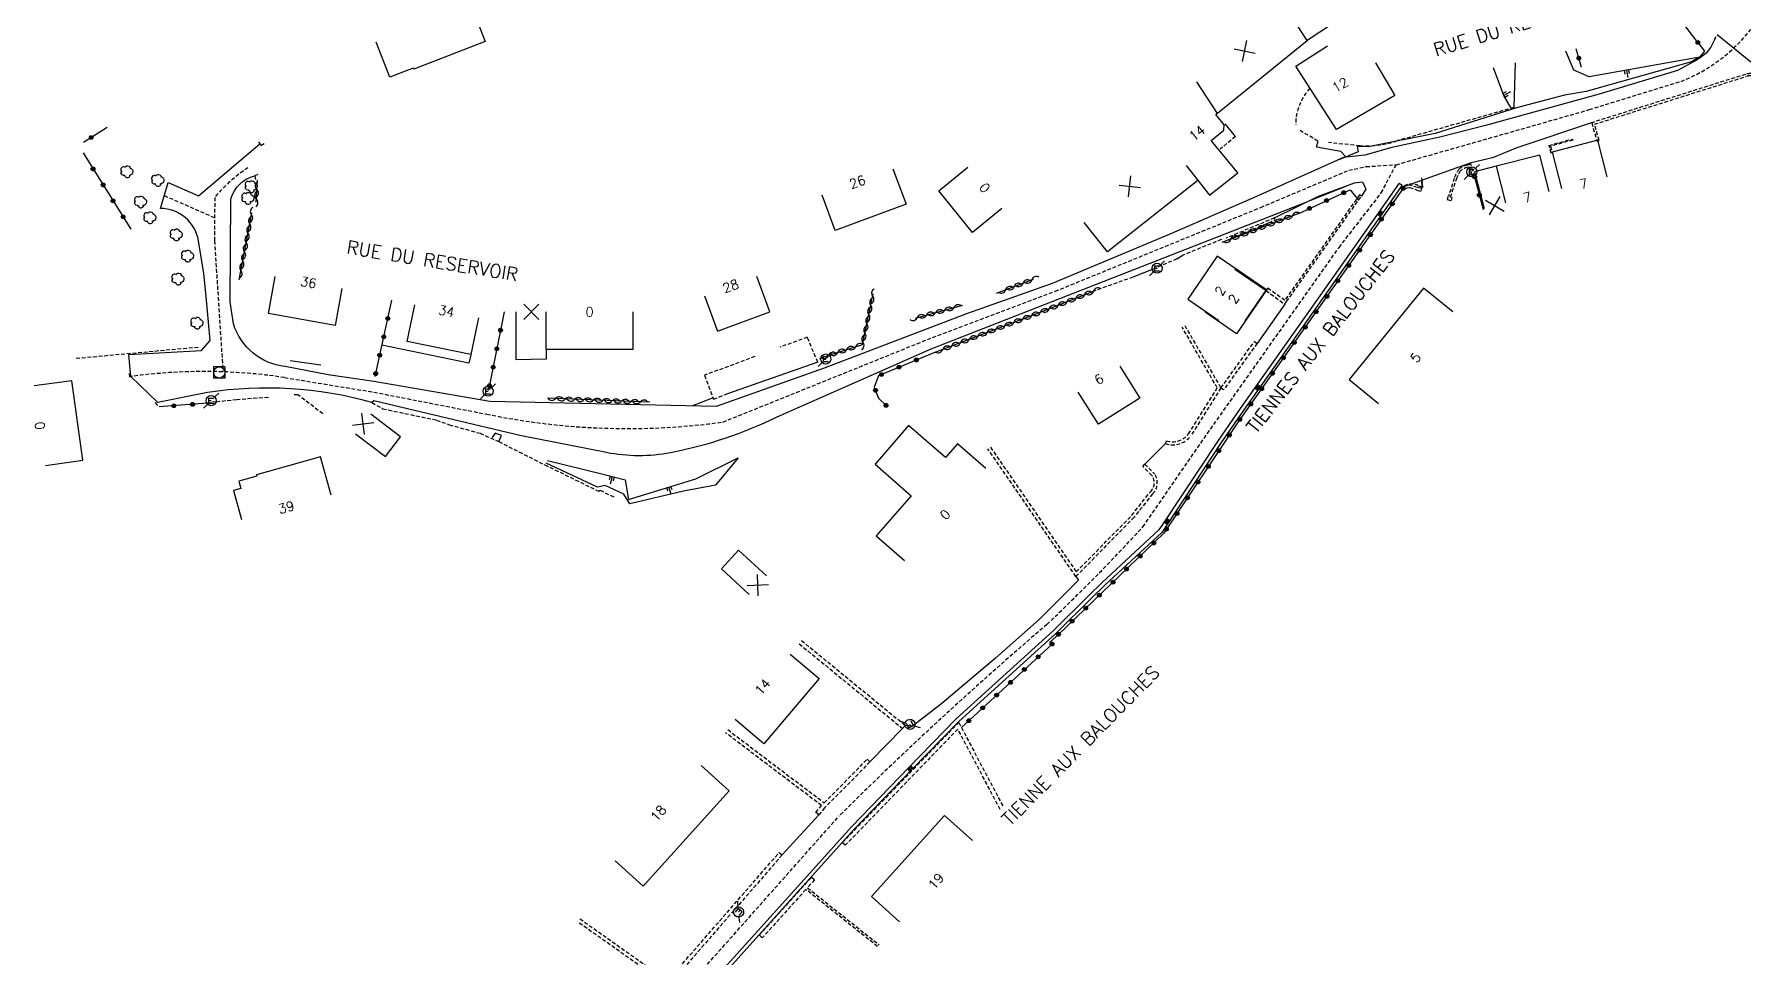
# Model space of a CAD drawing. Header units: millimetres. Extents: x 184000 to 185001, y 129000 to 130000.
# Drawn here: x 184772.5 to 185000, y 129447.3 to 129569.7 of the extents above; entities that cross this region are included whole.
import ezdxf
from ezdxf.enums import TextEntityAlignment as Align

# ---------------------------------------------------------------- set-up
doc = ezdxf.new("R2010")
doc.units = ezdxf.units.MM
doc.linetypes.add('DASHED', pattern=[0.75, 0.5, -0.25])
doc.layers.get('0').update_dxf_attribs({"linetype": 'CONTINUOUS'})
for name, color, linetype in [('W0001', 6, 'DASHED'), ('W0008', 7, 'CONTINUOUS'), ('W0100', 7, 'CONTINUOUS'), ('W0112', 1, 'DASHED'), ('W0211', 2, 'CONTINUOUS'), ('W0300', 7, 'CONTINUOUS'), ('W0310', 3, 'CONTINUOUS'), ('W0322', 7, 'CONTINUOUS'), ('W0330', 7, 'CONTINUOUS'), ('W0334', 7, 'CONTINUOUS'), ('W0400', 7, 'CONTINUOUS'), ('W0420', 7, 'CONTINUOUS'), ('W0471', 7, 'CONTINUOUS'), ('W0989', 7, 'CONTINUOUS'), ('W0991', 7, 'CONTINUOUS'), ('W1102', 7, 'CONTINUOUS')]:
    doc.layers.add(name, color=color, linetype=linetype)
doc.styles.get("Standard").update_dxf_attribs({"font": 'romans.shx', "width": 0.85})

# ---------------------------------------------------------------- blocks, each defined once
blk = doc.blocks.new('t322o')
at = {"color": 0, "linetype": 'Continuous'}
for radius in [0.25, 0.15]:
    blk.add_circle((0, 0), radius, dxfattribs=at)
blk = doc.blocks.new('t211o')
at = {"color": 0, "linetype": 'Continuous'}
for p, q in [((-0.29, 0.5), (-0.29, 0)), ((0, 1), (0, 0)), ((0.29, 0.5), (0.29, 0))]:
    blk.add_line(p, q, dxfattribs=at)
blk = doc.blocks.new('t310o')
at = {"color": 0, "linetype": 'Continuous'}
for centre, start, end in [((-0.5, 0.38), 216.8699, 323.1304), ((0.5, -0.37), 36.8699, 143.1303)]:
    blk.add_arc(centre, 0.625, start, end, dxfattribs=at)
blk = doc.blocks.new('T420')
for p, q in [((0.75, 0.75), (-0.75, 0.75)), ((-0.75, 0.75), (-0.75, -0.75)), ((0.75, 0.75), (0.75, -0.75)), ((0.75, -0.75), (-0.75, -0.75))]:
    blk.add_line(p, q)
blk.add_ellipse((0, 0), major_axis=(-0.53, 0.53), ratio=1, start_param=3.926991, end_param=10.210176)
blk = doc.blocks.new('T471')
for p, q in [((-0.333334, 0.333334), (-0.333334, -0.333334)), ((-0.333334, 0.333334), (0.333334, 0.333334)), ((-0.333334, 0), (0, 0)), ((0.500001, 0.500001), (1.000002, 1.000002)), ((-0.500001, -0.500001), (-1.000002, -1.000002)), ((-0.333334, -0.333334), (0.333334, -0.333334))]:
    blk.add_line(p, q)
blk.add_ellipse((0, 0), major_axis=(0.471405, 0.471405), ratio=1, start_param=5.4977871438, end_param=11.780972451)
blk = doc.blocks.new('T300')
for p, q in [((-0.8, 0.51), (-0.86, 0.34)), ((-0.86, 0.34), (-0.86, 0.17)), ((-0.86, 0.17), (-0.74, 0.06)), ((-0.69, 0.63), (-0.8, 0.51)), ((-0.8, -0.06), (-0.74, 0.06)), ((-0.74, 0.06), (-0.69, 0.11)), ((-0.57, 0.69), (-0.69, 0.63)), ((-0.46, 0.69), (-0.57, 0.69)), ((-0.29, 0.63), (-0.46, 0.69)), ((-0.29, 0.63), (-0.17, 0.74)), ((-0.23, 0.57), (-0.29, 0.63)), ((-0.17, 0.74), (-0.06, 0.8)), ((-0.06, 0.8), (0.06, 0.8)), ((0.06, 0.8), (0.23, 0.74)), ((0.23, 0.74), (0.34, 0.63)), ((0.34, 0.63), (0.4, 0.51)), ((0.46, 0.46), (0.34, 0.46)), ((0.4, 0.51), (0.4, 0.46)), ((0.57, 0.4), (0.46, 0.46)), ((0.57, 0.4), (0.69, 0.29)), ((0.69, 0.29), (0.74, 0.17)), ((0.74, 0.06), (0.69, -0.17)), ((0.74, 0.17), (0.74, 0.06)), ((-0.8, -0.17), (-0.8, -0.06)), ((-0.8, -0.23), (-0.8, -0.17)), ((-0.74, -0.34), (-0.8, -0.23)), ((-0.69, -0.4), (-0.74, -0.34)), ((-0.51, -0.46), (-0.69, -0.4)), ((-0.4, -0.46), (-0.51, -0.46)), ((-0.4, -0.46), (-0.34, -0.46)), ((-0.34, -0.46), (-0.34, -0.4)), ((-0.34, -0.51), (-0.34, -0.46)), ((-0.29, -0.63), (-0.34, -0.51)), ((-0.17, -0.74), (-0.29, -0.63)), ((-0.06, -0.8), (-0.17, -0.74)), ((0.06, -0.8), (-0.06, -0.8)), ((0.17, -0.74), (0.06, -0.8)), ((0.23, -0.69), (0.17, -0.74)), ((0.29, -0.46), (0.23, -0.46)), ((0.29, -0.63), (0.23, -0.69)), ((0.46, -0.4), (0.29, -0.46)), ((0.34, -0.51), (0.29, -0.63)), ((0.34, -0.51), (0.34, -0.46)), ((0.57, -0.34), (0.46, -0.4)), ((0.63, -0.29), (0.57, -0.34)), ((0.69, -0.17), (0.63, -0.29))]:
    blk.add_line(p, q)
blk = doc.blocks.new('T400')
for p, q in [((-0.15, 0.3), (0.15, 0.3)), ((-0.15, -0.25), (-0.15, 0.3)), ((-0.15, 0.15), (0.15, 0.15)), ((-0.15, 0), (0.15, 0)), ((0.15, 0.3), (0.15, -0.25)), ((-0.15, -0.15), (0.15, -0.15)), ((-0.15, -0.25), (-0.15, -0.3)), ((-0.15, -0.3), (0.15, -0.3)), ((0.15, -0.3), (0.15, -0.25))]:
    blk.add_line(p, q)
blk = doc.blocks.new('t991o')
at = {"color": 0, "linetype": 'Continuous'}
for p, q in [((-1, 1), (1, -1)), ((-1, -1), (1, 1))]:
    blk.add_line(p, q, dxfattribs=at)

msp = doc.modelspace()

# ---------------------------------------------------------------- linework, layer by layer
at = {"layer": 'W0001'}
for points in [[(184785.26, 129524.31, -0.072145), (184805.63, 129524.17), (184817.46, 129522.24), (184832.43, 129519.32, 0.085445), (184863.74, 129518.27), (184890.85, 129529.21), (184907.8, 129535.61), (184935.04, 129546.73), (184946.71, 129551.65), (184949.02, 129552.14), (184953, 129552.39), (184978.61, 129559.69), (184990.77, 129563.44, 0.133545), (185000, 129570.3, 0.135402)], [(184785.26, 129524.31, -0.072145), (184805.63, 129524.17), (184817.46, 129522.24), (184832.43, 129519.32, 0.085445), (184863.74, 129518.27), (184890.85, 129529.21), (184907.8, 129535.61), (184935.04, 129546.73), (184946.71, 129551.65), (184949.02, 129552.14), (184953, 129552.39), (184978.61, 129559.69), (184990.77, 129563.44, 0.133545), (185000, 129570.3, 0.135402)], [(184800.78, 129552, 0.068586), (184796.37, 129548.06), (184796.34, 129542.31), (184797.46, 129524.93)], [(184800.78, 129552, 0.068586), (184796.37, 129548.06), (184796.34, 129542.31), (184797.46, 129524.93)], [(184773.22, 129366.4, -0.238236), (184780.47, 129367.94, 0.171466), (184793.02, 129369.55), (184796.15, 129373.46), (184802.93, 129381.54), (184807.67, 129385.83), (184817.87, 129392.32), (184832.24, 129403.35), (184838.52, 129408.3), (184844.07, 129414.89), (184849.74, 129425.9), (184858.2, 129442.45), (184879.16, 129466.06, -0.018066), (184906.7, 129491.44, 0.017177), (184919.43, 129504.38), (184927.96, 129516.73), (184945.43, 129541.42)]]:
    msp.add_lwpolyline(points, format="xyb", dxfattribs=at)
for points in [[(184945.43, 129541.42), (184951.03, 129548.65), (184953, 129552.39)], [(184789.67, 129548.31), (184796.36, 129545.36)], [(184789.67, 129548.31), (184796.36, 129545.36)]]:
    msp.add_lwpolyline(points, dxfattribs=at)
at = {"layer": 'W0008'}
for points in [[(184995.32, 129569.35, -0.198414), (184992.89, 129566.28), (184990.32, 129564.9), (184979.92, 129561.76), (184964.83, 129557.59), (184958.8, 129556.05), (184952.42, 129554.66), (184948.86, 129553.65), (184946.03, 129553.36), (184934.47, 129548.18), (184923.23, 129543.28), (184907.39, 129536.65), (184896.03, 129532.63), (184877.16, 129525.42), (184862.83, 129520.34), (184832.84, 129521.01), (184817.45, 129523.67), (184811.39, 129524.54), (184805.69, 129525.62, -0.295688), (184798.84, 129531.29), (184798.43, 129534.23), (184798.52, 129547.88, -0.264594), (184801.69, 129550.93)], [(184995.32, 129569.35, -0.198414), (184992.89, 129566.28), (184990.32, 129564.9), (184979.92, 129561.76), (184964.83, 129557.59), (184958.8, 129556.05), (184952.42, 129554.66), (184948.86, 129553.65), (184946.03, 129553.36), (184934.47, 129548.18), (184923.23, 129543.28), (184907.39, 129536.65), (184896.03, 129532.63), (184877.16, 129525.42), (184862.83, 129520.34), (184832.84, 129521.01), (184817.45, 129523.67), (184811.39, 129524.54), (184805.69, 129525.62, -0.295688), (184798.84, 129531.29), (184798.43, 129534.23), (184798.52, 129547.88, -0.264594), (184801.69, 129550.93)], [(184947.54, 129550), (184940.21, 129547.09), (184891.33, 129527.95), (184870.9, 129518.94, -0.067017), (184856.78, 129514.2, -0.096856), (184848.31, 129514.22), (184836.81, 129516.48), (184817.46, 129521.08), (184817.22, 129520.86, 0.107178), (184795.43, 129522.18), (184788.83, 129520.88), (184785.26, 129524.31), (184784.98, 129527.24), (184794.61, 129527.77), (184795.77, 129529.07), (184795.23, 129534.94), (184794.91, 129537.98), (184794.21, 129542.32, 0.365595), (184789.16, 129546.59), (184790.18, 129550.02), (184794.23, 129548.25), (184802.34, 129555.17)], [(184947.54, 129550), (184940.21, 129547.09), (184891.33, 129527.95), (184870.9, 129518.94, -0.067017), (184856.78, 129514.2, -0.096856), (184848.31, 129514.22), (184836.81, 129516.48), (184817.46, 129521.08), (184817.22, 129520.86, 0.107178), (184795.43, 129522.18), (184788.83, 129520.88), (184785.26, 129524.31), (184784.98, 129527.24), (184794.61, 129527.77), (184795.77, 129529.07), (184795.23, 129534.94), (184794.91, 129537.98), (184794.21, 129542.32, 0.365595), (184789.16, 129546.59), (184790.18, 129550.02), (184794.23, 129548.25), (184802.34, 129555.17)]]:
    msp.add_lwpolyline(points, format="xyb", dxfattribs=at)
for points in [[(184995.32, 129569.35), (184995.32, 129569.35)], [(184995.32, 129569.35), (184995.32, 129569.35)], [(184995.55, 129569.64), (185000, 129566.04)], [(184995.55, 129569.64), (185000, 129566.04)], [(184994.74, 129568.05), (184994.74, 129568.05)], [(184994.74, 129568.05), (184994.74, 129568.05)], [(184978.91, 129557.96), (184969, 129554.65), (184965.79, 129553.31), (184962.93, 129552.63), (184961.03, 129551.97), (184956.34, 129550.3), (184954.39, 129549.6)], [(184799.59, 129549.73), (184799.59, 129549.73)], [(184799.59, 129549.73), (184799.59, 129549.73)], [(184801.5, 129550.84), (184801.5, 129550.84)], [(184801.5, 129550.84), (184801.5, 129550.84)], [(184953.39, 129549.95), (184950.4, 129545.67), (184940.76, 129532), (184934.13, 129522.63), (184932.3, 129520.07), (184929.4, 129515.83), (184922.12, 129504.83), (184921.54, 129503.97), (184914.04, 129497.02), (184912.24, 129495.28), (184907.54, 129490.6), (184894.65, 129478.91), (184888.4, 129472.49), (184880.83, 129464.67), (184873.22, 129456.22), (184859.9, 129441.39)], [(184936.85, 129545.33), (184942.7, 129548.22), (184947.49, 129549.99), (184948.53, 129550.13), (184948.99, 129549.16), (184948.4, 129548.24)], [(184950.36, 129550.29), (184950.36, 129550.29)], [(184950.36, 129550.29), (184950.36, 129550.29)], [(184792.5, 129545.34), (184792.5, 129545.34)], [(184792.5, 129545.34), (184792.5, 129545.34)], [(184800.84, 129527.97), (184800.84, 129527.97)], [(184800.84, 129527.97), (184800.84, 129527.97)], [(184807.18, 129522.63), (184807.18, 129522.63)], [(184807.18, 129522.63), (184807.18, 129522.63)], [(184863.94, 129516.08), (184863.94, 129516.08)], [(184863.94, 129516.08), (184863.94, 129516.08)], [(184856.78, 129514.2), (184856.78, 129514.2)], [(184856.78, 129514.2), (184856.78, 129514.2)], [(184910.54, 129497.78), (184910.87, 129497.33), (184905.68, 129492.1), (184899.87, 129486.96), (184892.77, 129480.94), (184888.89, 129477.95), (184887.89, 129478.03)]]:
    msp.add_lwpolyline(points, dxfattribs=at)
at = {"layer": 'W0100'}
for points in [[(184925.16, 129552.29), (184928.25, 129548.35), (184932.02, 129551.32), (184928.48, 129555.61), (184930.14, 129556.95), (184930.18, 129557.69), (184929.09, 129559.07), (184941.18, 129568.86), (184939.88, 129570.9), (184945.22, 129574.31), (184943.02, 129577.54), (184937.78, 129574.19), (184936.37, 129576.38), (184932.5, 129573.22)], [(184830.4, 129573.38), (184832.21, 129568.72), (184822.78, 129565.06), (184822.69, 129565.19), (184819.59, 129563.98), (184817.77, 129568.64)], [(184830.4, 129573.38), (184832.21, 129568.72), (184822.78, 129565.06), (184822.69, 129565.19), (184819.59, 129563.98), (184817.77, 129568.64)], [(184950.28, 129565.88), (184952.81, 129561.56), (184945.08, 129557.04), (184939.69, 129565.45), (184943.9, 129568.14)], [(184950.28, 129565.88), (184952.81, 129561.56), (184945.08, 129557.04), (184939.69, 129565.45), (184943.9, 129568.14)], [(184980.97, 129550.8), (184979.72, 129555.64), (184973.68, 129554.07), (184974.93, 129549.23)], [(184980.97, 129550.8), (184979.72, 129555.64), (184973.68, 129554.07), (184974.93, 129549.23)], [(184973.3, 129548.82), (184972.05, 129553.67), (184966.26, 129552.18), (184963.39, 129551.43), (184964.65, 129546.59)], [(184973.3, 129548.82), (184972.05, 129553.67), (184966.26, 129552.18), (184963.39, 129551.43), (184964.65, 129546.59)], [(184886.27, 129551.85), (184888.02, 129547.17), (184878.64, 129543.67), (184876.9, 129548.35)], [(184886.27, 129551.85), (184888.02, 129547.17), (184878.64, 129543.67), (184876.9, 129548.35)], [(184900.71, 129546.59), (184896.84, 129543.42), (184892.35, 129548.92), (184896.22, 129552.08)], [(184900.71, 129546.59), (184896.84, 129543.42), (184892.35, 129548.92), (184896.22, 129552.08)], [(184926.72, 129550.3), (184914.75, 129540.83), (184911.65, 129544.75)], [(184926.72, 129550.3), (184914.75, 129540.83), (184911.65, 129544.75)], [(184914.75, 129540.83), (184914.75, 129540.83)], [(184914.75, 129540.83), (184914.75, 129540.83)], [(184933, 129531.68), (184935.82, 129535.8), (184929.29, 129540.27), (184925.36, 129534.56), (184929.48, 129531.73)], [(184933, 129531.68), (184935.82, 129535.8), (184929.29, 129540.27), (184925.36, 129534.56), (184929.48, 129531.73)], [(184813.23, 129535.99), (184812.35, 129531.07), (184803.5, 129532.65), (184804.38, 129537.58)], [(184813.23, 129535.99), (184812.35, 129531.07), (184803.5, 129532.65), (184804.38, 129537.58)], [(184861.3, 129535.02), (184863.03, 129530.33), (184869.98, 129532.89), (184868.25, 129537.58)], [(184861.3, 129535.02), (184863.03, 129530.33), (184869.98, 129532.89), (184868.25, 129537.58)], [(184931.62, 129538.53), (184935.75, 129535.7), (184931.83, 129529.99), (184927.7, 129532.83)], [(184960.51, 129532.87), (184956.63, 129536.03), (184946.78, 129523.91), (184950.66, 129520.75)], [(184831.32, 129532.11), (184830.32, 129527.21), (184821.88, 129528.94), (184822.89, 129533.83)], [(184831.32, 129532.11), (184830.32, 129527.21), (184821.88, 129528.94), (184822.89, 129533.83)], [(184851.8, 129532.89), (184851.79, 129527.89), (184840.33, 129527.89), (184840.32, 129526.59), (184836.32, 129526.5), (184836.32, 129532.89)], [(184851.8, 129532.89), (184851.79, 129527.89), (184840.33, 129527.89), (184840.32, 129526.59), (184836.32, 129526.5), (184836.32, 129532.89)], [(184773.92, 129512.52), (184778.87, 129513.2), (184777.41, 129523.75), (184772.45, 129523.06)], [(184773.92, 129512.52), (184778.87, 129513.2), (184777.41, 129523.75), (184772.45, 129523.06)], [(184916.35, 129525.67), (184919, 129521.43), (184913.52, 129517.99), (184910.86, 129522.23)], [(184815.05, 129516.72), (184819.02, 129513.69), (184821.02, 129516.3), (184817.05, 129519.33)], [(184815.05, 129516.72), (184819.02, 129513.69), (184821.02, 129516.3), (184817.05, 129519.33)], [(184898.61, 129512.11), (184894.83, 129515.39), (184893.25, 129513.56), (184888.35, 129517.81), (184883.91, 129512.69), (184888.72, 129508.51), (184884.05, 129503.2), (184887.81, 129499.9)], [(184898.61, 129512.11), (184894.83, 129515.39), (184893.25, 129513.56), (184888.35, 129517.81), (184883.91, 129512.69), (184888.72, 129508.51), (184884.05, 129503.2), (184887.81, 129499.9)], [(184894.83, 129515.39), (184894.83, 129515.39)], [(184894.83, 129515.39), (184894.83, 129515.39)], [(184811.79, 129508.57), (184810.4, 129513.66), (184801.91, 129511.28), (184801.96, 129511.08), (184799.55, 129510.43), (184799.81, 129509.47), (184798.88, 129509.21), (184799.93, 129505.35)], [(184811.79, 129508.57), (184810.4, 129513.66), (184801.91, 129511.28), (184801.96, 129511.08), (184799.55, 129510.43), (184799.81, 129509.47), (184798.88, 129509.21), (184799.93, 129505.35)], [(184798.88, 129509.21), (184798.88, 129509.21)], [(184798.88, 129509.21), (184798.88, 129509.21)], [(184869.51, 129497.9), (184865.83, 129501.29), (184863.55, 129498.81), (184867.23, 129495.43)], [(184869.51, 129497.9), (184865.83, 129501.29), (184863.55, 129498.81), (184867.23, 129495.43)], [(184872.67, 129487.48), (184876.49, 129484.25), (184869.16, 129475.6), (184865.35, 129478.84)], [(184860.88, 129472.72), (184864.59, 129469.37), (184853.19, 129456.75), (184849.48, 129460.1)], [(184896.82, 129462.79), (184893.1, 129466.12), (184883.44, 129455.35), (184887.17, 129452.01)]]:
    msp.add_lwpolyline(points, dxfattribs=at)
at = {"layer": 'W0112'}
for p, q in [((184942.62, 129555.52), (184940.05, 129557.05)), ((184942.62, 129555.52), (184940.05, 129557.05)), ((184929.84, 129542.48), (184924.7, 129540.39)), ((184929.84, 129542.48), (184924.7, 129540.39)), ((184918.11, 129537.49), (184913.17, 129535.73)), ((184918.11, 129537.49), (184913.17, 129535.73)), ((184777.99, 129526.73), (184794.3, 129528.23)), ((184777.99, 129526.73), (184794.3, 129528.23)), ((184785.13, 129524.22), (184785.08, 129524.72)), ((184785.13, 129524.22), (184785.08, 129524.72)), ((184788.82, 129520.47), (184788.45, 129520.98)), ((184788.82, 129520.47), (184788.45, 129520.98))]:
    msp.add_line(p, q, dxfattribs=at)
for points in [[(184939.68, 129557.71, -0.189119), (184941.57, 129562.52)], [(184939.68, 129557.71, -0.189119), (184941.57, 129562.52)], [(185000, 129564.48, 0.059481), (184999.31, 129564.37), (184978.92, 129557.96), (184979.63, 129555.51), (184979.92, 129555.59)], [(184979.92, 129555.59), (184979.29, 129557.76), (184999.39, 129564.09, -0.058036), (185000, 129564.18)], [(184968.59, 129559.97), (184953.19, 129555.58, -0.093416), (184948.18, 129554.9), (184944.05, 129555.32)], [(184968.59, 129559.97), (184953.19, 129555.58, -0.093416), (184948.18, 129554.9), (184944.05, 129555.32)], [(184956.52, 129549.38), (184955.98, 129549.6, 0.258108), (184954.05, 129549.56)], [(184956.52, 129549.38), (184955.98, 129549.6, 0.258108), (184954.05, 129549.56)], [(184924.97, 129531.07), (184929.76, 129522.79), (184925.78, 129516.46, -0.329908), (184922.41, 129515.42), (184922.55, 129515.8, 0.328404), (184925.45, 129516.69), (184929.29, 129522.8), (184924.63, 129530.86)], [(184899.22, 129514.93), (184910.59, 129498.41), (184917.95, 129505.91), (184920.41, 129509.02, 0.37712), (184920.63, 129511.17), (184919.41, 129512.39), (184919.69, 129512.67), (184920.94, 129511.43, -0.377504), (184920.7, 129508.75), (184918.25, 129505.65), (184910.54, 129497.78), (184898.88, 129514.71)]]:
    msp.add_lwpolyline(points, format="xyb", dxfattribs=at)
for points in [[(184940.55, 129561.11), (184940.55, 129561.11)], [(184940.55, 129561.11), (184940.55, 129561.11)], [(184939.94, 129559.61), (184939.94, 129559.61)], [(184939.94, 129559.61), (184939.94, 129559.61)], [(184931.48, 129556.36), (184931.7, 129556.14), (184929.67, 129554.46)], [(184931.48, 129556.36), (184931.7, 129556.14), (184929.67, 129554.46)], [(184802.17, 129555.44), (184802.48, 129554.95), (184802.93, 129555.22)], [(184802.17, 129555.44), (184802.48, 129554.95), (184802.93, 129555.22)], [(184950.75, 129555.01), (184950.75, 129555.01)], [(184950.75, 129555.01), (184950.75, 129555.01)], [(184802.1, 129551.11), (184801.69, 129550.93), (184801.78, 129550.4)], [(184802.1, 129551.11), (184801.69, 129550.93), (184801.78, 129550.4)], [(184961.35, 129551.9), (184961.35, 129551.9)], [(184961.35, 129551.9), (184961.35, 129551.9)], [(184954.05, 129549.56), (184954.05, 129549.56)], [(184954.05, 129549.56), (184954.05, 129549.56)], [(184954.86, 129549.82), (184954.86, 129549.82)], [(184954.86, 129549.82), (184954.86, 129549.82)], [(184930.58, 129542.38), (184936.97, 129545.05), (184936.85, 129545.33), (184930.46, 129542.66)], [(184923.92, 129539.91), (184921, 129538.65)], [(184923.92, 129539.91), (184921, 129538.65)], [(184876.33, 129526.2), (184874.92, 129529.53), (184871.27, 129528.18)], [(184876.33, 129526.2), (184874.92, 129529.53), (184871.27, 129528.18)], [(184867.98, 129526.97), (184861.3, 129524.47), (184862.51, 129521.32), (184864.22, 129521.99)], [(184867.98, 129526.97), (184861.3, 129524.47), (184862.51, 129521.32), (184864.22, 129521.99)], [(184803.48, 129521.54), (184799.28, 129521.23), (184796.55, 129520.93), (184796.08, 129520.94)], [(184803.48, 129521.54), (184799.28, 129521.23), (184796.55, 129520.93), (184796.08, 129520.94)], [(184810.69, 129519.37), (184807.4, 129521.88), (184806.82, 129521.88)], [(184810.69, 129519.37), (184807.4, 129521.88), (184806.82, 129521.88)], [(184817.22, 129520.86), (184818.65, 129520.03), (184825.77, 129518.54), (184827.46, 129517.91), (184831.54, 129516.78), (184834.03, 129515.68), (184840.13, 129512.6), (184847.31, 129509.09), (184847.47, 129509.23), (184849.49, 129508.24)], [(184817.22, 129520.86), (184818.65, 129520.03), (184825.77, 129518.54), (184827.46, 129517.91), (184831.54, 129516.78), (184834.03, 129515.68), (184840.13, 129512.6), (184847.31, 129509.09), (184847.47, 129509.23), (184849.49, 129508.24)], [(184873.86, 129488.87), (184887.57, 129477.64), (184887.89, 129478.03), (184874.18, 129489.26)], [(184900.51, 129466.9), (184894.89, 129477.57), (184879.97, 129462.16), (184879.59, 129462.52), (184895.01, 129478.45), (184900.88, 129467.31)], [(184864.38, 129477.49), (184877.18, 129467.79), (184882.88, 129473.57), (184883.24, 129473.21), (184877.23, 129467.12), (184876.45, 129466.19), (184876.07, 129466.51), (184876.82, 129467.43), (184864.07, 129477.09)], [(184844.79, 129452.41), (184856.41, 129444.19), (184871.21, 129461.2), (184871.59, 129460.87), (184856.49, 129443.51), (184856.55, 129443.47), (184855.79, 129441.94), (184855.02, 129441.66), (184853.61, 129442.07), (184853.75, 129442.56), (184855, 129442.19), (184855.43, 129442.34), (184856.14, 129443.77), (184844.5, 129452)], [(184884.24, 129448.74), (184874.74, 129456.3), (184868.97, 129449.89), (184868.57, 129450.25), (184875.51, 129457.95), (184875.9, 129457.59), (184874.95, 129456.53), (184884.44, 129448.97)]]:
    msp.add_lwpolyline(points, dxfattribs=at)
for points in [[(184973.57, 129553.93), (184973.27, 129554.95), (184976.37, 129555.79), (184976.41, 129555.65), (184973.46, 129554.85), (184973.72, 129553.97)], [(184954.05, 129549.16), (184954.48, 129549.31), (184954.76, 129549.38), (184955.74, 129549.06), (184955.73, 129549.03), (184956.3, 129548.87), (184956.41, 129549.25), (184955.84, 129549.41), (184955.82, 129549.35), (184954.78, 129549.7), (184954.39, 129549.6), (184953.95, 129549.44)], [(184948.16, 129548.42), (184938.23, 129534.41), (184935.97, 129536.03), (184935.75, 129535.7), (184938.24, 129533.91), (184938.47, 129534.24), (184948.4, 129548.24)], [(184929.76, 129522.78), (184934.21, 129528.96), (184934.56, 129528.7), (184930.11, 129522.53)]]:
    msp.add_lwpolyline(points, close=True, dxfattribs=at)
msp.add_lwpolyline([(184959.76, 129547.8), (184960.32, 129547.64), (184960.43, 129548.02), (184960.21, 129548.08), (184960.99, 129550.49, -0.078233), (184961.54, 129551.59, -0.123717), (184962.48, 129552.05), (184962.71, 129552.1), (184963.11, 129550.71), (184963.4, 129550.79), (184962.92, 129552.45), (184962.41, 129552.34, 0.127619), (184961.32, 129551.79, 0.080368), (184960.7, 129550.58), (184959.92, 129548.16), (184959.86, 129548.18)], format="xyb", close=True, dxfattribs=at)
at = {"layer": 'W0211'}
for points in [[(184993, 129568.6), (184993.89, 129567.45), (184993.23, 129566.63), (184992.16, 129566.04), (184978.19, 129562.1), (184975.31, 129561.63)], [(184992.98, 129566.62), (184978.6, 129564.05), (184976.56, 129564.94), (184975.5, 129567.45)], [(184992.98, 129566.62), (184978.6, 129564.05), (184976.56, 129564.94), (184975.5, 129567.45)], [(184968.26, 129559.88), (184967.28, 129561.57), (184965.89, 129565.25)], [(184968.26, 129559.88), (184967.28, 129561.57), (184965.89, 129565.25)], [(184968.77, 129565.91), (184968.59, 129559.97)], [(184968.77, 129565.91), (184968.59, 129559.97)], [(184968.97, 129559.92), (184958.17, 129556.53), (184949.29, 129554.77), (184947.82, 129554.8)], [(184865.78, 129513.52), (184862.76, 129509.89), (184858.54, 129509.09), (184851.39, 129507.43), (184850.59, 129508.72), (184848.14, 129509.86), (184847.11, 129509.63), (184840.32, 129512.8)], [(184865.78, 129513.52), (184862.76, 129509.89), (184858.54, 129509.09), (184851.39, 129507.43), (184850.59, 129508.72), (184848.14, 129509.86), (184847.11, 129509.63), (184840.32, 129512.8)], [(184840.49, 129513.16), (184847.89, 129511.37), (184850.8, 129510.6), (184851.21, 129508), (184860.16, 129510.76), (184865.76, 129513.53)], [(184840.49, 129513.16), (184847.89, 129511.37), (184850.8, 129510.6), (184851.21, 129508), (184860.16, 129510.76), (184865.76, 129513.53)]]:
    msp.add_lwpolyline(points, dxfattribs=at)
at = {"layer": 'W0310'}
for p, q in [((184801.87, 129547.44), (184802.04, 129550.35)), ((184801.87, 129547.44), (184802.04, 129550.35)), ((184799.62, 129537.15), (184801.31, 129546.03)), ((184799.62, 129537.15), (184801.31, 129546.03)), ((184940.08, 129545.94), (184929.91, 129542.08)), ((184940.08, 129545.94), (184929.91, 129542.08)), ((184900.03, 129535.35), (184904.91, 129537.21)), ((184900.03, 129535.35), (184904.91, 129537.21)), ((184889.28, 129532.06), (184895.55, 129533.75)), ((184889.28, 129532.06), (184895.55, 129533.75)), ((184854.06, 129520.9), (184840.49, 129521.42)), ((184854.06, 129520.9), (184840.49, 129521.42))]:
    msp.add_line(p, q, dxfattribs=at)
for points in [[(184876.58, 129526.75), (184882.25, 129528.55), (184883.67, 129535.27)], [(184876.58, 129526.75), (184882.25, 129528.55), (184883.67, 129535.27)], [(184913.17, 129535.73), (184904.76, 129532.42), (184891.7, 129527.46)], [(184913.17, 129535.73), (184904.76, 129532.42), (184891.7, 129527.46)]]:
    msp.add_lwpolyline(points, dxfattribs=at)
at = {"layer": 'W0322'}
for p, q in [((184782.12, 129557.31), (184778.97, 129555.35)), ((184782.12, 129557.31), (184778.97, 129555.35)), ((184778.91, 129553.95), (184785.23, 129543.85)), ((184778.91, 129553.95), (184785.23, 129543.85)), ((184817.63, 129524.33), (184819.86, 129534.45)), ((184817.63, 129524.33), (184819.86, 129534.45)), ((184834.76, 129532.9), (184832.67, 129522.51)), ((184834.76, 129532.9), (184832.67, 129522.51)), ((184795.93, 129520.82), (184788.99, 129520.27)), ((184795.93, 129520.82), (184788.99, 129520.27))]:
    msp.add_line(p, q, dxfattribs=at)
for points in [[(184993, 129568.6), (184986.61, 129576.98), (184976.86, 129589.61)], [(184977.56, 129565.28), (184976.87, 129567.76)], [(184977.56, 129565.28), (184976.87, 129567.76)], [(184953.99, 129549.33), (184941.44, 129531.56), (184932.06, 129518.31), (184922.21, 129503.53), (184908.23, 129490.12)], [(184940.08, 129545.94), (184946.89, 129549.07), (184948.02, 129547.68)], [(184940.08, 129545.94), (184946.89, 129549.07), (184948.02, 129547.68)], [(184963.4, 129550.79), (184964.53, 129546.45)], [(184891.7, 129527.46), (184884.36, 129524.4), (184883.8, 129522.9), (184884.38, 129521.44), (184885.46, 129520.38)], [(184891.7, 129527.46), (184884.36, 129524.4), (184883.8, 129522.9), (184884.38, 129521.44), (184885.46, 129520.38)], [(184907.38, 129488.84), (184895.37, 129477.78)]]:
    msp.add_lwpolyline(points, dxfattribs=at)
msp.add_lwpolyline([(184798.5, 129545.42, 0.421427), (184798.5, 129545.42)], format="xyb", dxfattribs=at)
msp.add_lwpolyline([(184798.5, 129545.42, 0.421427), (184798.5, 129545.42)], format="xyb", dxfattribs=at)
at = {"layer": 'W0330'}
for points in [[(184946.39, 129572.26), (184941.18, 129568.87)], [(184975.31, 129561.63), (184968.97, 129559.92)], [(184947.82, 129554.8), (184947.96, 129554.08), (184945.41, 129553.03)]]:
    msp.add_lwpolyline(points, dxfattribs=at)
at = {"layer": 'W0334'}
for p, q in [((184810.44, 129525.81), (184806.36, 129526.41)), ((184810.44, 129525.81), (184806.36, 129526.41)), ((184862.45, 129521.48), (184859.69, 129520.41)), ((184862.45, 129521.48), (184859.69, 129520.41))]:
    msp.add_line(p, q, dxfattribs=at)
for points in [[(184930.28, 129557.81), (184931.48, 129556.36), (184931.5, 129556.35)], [(184930.28, 129557.81), (184931.48, 129556.36), (184931.5, 129556.35)], [(184946.39, 129553.4), (184945.66, 129554.14), (184942.45, 129554.73), (184942.64, 129555.51)], [(184946.39, 129553.4), (184945.66, 129554.14), (184942.45, 129554.73), (184942.64, 129555.51)], [(184953.39, 129549.95), (184953.8, 129549.66), (184950.81, 129545.38), (184941.17, 129531.71), (184934.54, 129522.34), (184932.71, 129519.78), (184929.81, 129515.55), (184922.54, 129504.55), (184921.93, 129503.64), (184914.39, 129496.66), (184912.59, 129494.92), (184907.89, 129490.24), (184895, 129478.55), (184888.76, 129472.14), (184881.2, 129464.33), (184873.59, 129455.88), (184860.3, 129441.1)], [(184956.52, 129549.38), (184956.51, 129549.85), (184956.41, 129550.63)], [(184956.52, 129549.38), (184956.51, 129549.85), (184956.41, 129550.63)], [(184923.92, 129539.91), (184924.7, 129540.39)], [(184923.92, 129539.91), (184924.7, 129540.39)], [(184921, 129538.65), (184918.11, 129537.49)], [(184921, 129538.65), (184918.11, 129537.49)], [(184938.24, 129533.91), (184934.56, 129528.7)], [(184830.33, 129527.2), (184830.05, 129526.06), (184818.54, 129528.47)], [(184830.33, 129527.2), (184830.05, 129526.06), (184818.54, 129528.47)], [(184876.33, 129526.2), (184864.22, 129521.99)], [(184876.33, 129526.2), (184864.22, 129521.99)], [(184834.03, 129515.68), (184834.38, 129516.47), (184833.57, 129516.82), (184833.16, 129516.22)], [(184834.03, 129515.68), (184834.38, 129516.47), (184833.57, 129516.82), (184833.16, 129516.22)], [(184922.41, 129515.42), (184919.69, 129512.67)], [(184908.23, 129490.12), (184907.08, 129489.1), (184907.38, 129488.84)], [(184887.57, 129477.64), (184883.24, 129473.21)], [(184876.45, 129466.19), (184871.59, 129460.87)]]:
    msp.add_lwpolyline(points, dxfattribs=at)
msp.add_lwpolyline([(184956.41, 129549.25, 0.101811), (184956.34, 129550.3, 0.101811)], format="xyb", dxfattribs=at)
at = {"layer": 'W1102'}
for points in [[(184926.55, 129563.38), (184929.25, 129559.17)], [(184926.55, 129563.38), (184929.25, 129559.17)], [(184966.26, 129552.18), (184967.51, 129547.34)], [(184966.26, 129552.18), (184967.51, 129547.34)], [(184840.33, 129527.89), (184840.33, 129532.89)], [(184840.33, 129527.89), (184840.33, 129532.89)]]:
    msp.add_lwpolyline(points, dxfattribs=at)

# ---------------------------------------------------------------- block references
at = {"layer": 'W0211'}
for p, rotation in [((184983.57, 129564.94), 190.1068162602229), ((184983.57, 129564.94), 190.1068162602229), ((184967.28, 129561.57), 299.9934942088909), ((184967.28, 129561.57), 299.9934942088909), ((184849.1, 129511.05), 165.0925149388436), ((184849.1, 129511.05), 165.0925149388436), ((184856.57, 129509.66), 197.1600101443361), ((184856.57, 129509.66), 197.1600101443361)]:
    msp.add_blockref('t211o', p, dxfattribs=dict(at, rotation=rotation))
at = {"layer": 'W0300'}
for p in [(184784.78, 129551.44), (184784.78, 129551.44), (184788.87, 129550.29), (184788.87, 129550.29), (184801.26, 129549.47), (184801.26, 129549.47), (184786.58, 129547.44), (184786.58, 129547.44), (184800.81, 129547.91), (184800.81, 129547.91), (184787.81, 129545.34), (184787.81, 129545.34), (184791.31, 129543.08), (184791.31, 129543.08), (184792.81, 129540.26), (184792.81, 129540.26), (184791.55, 129537.21), (184791.55, 129537.21), (184794.06, 129531.37), (184794.06, 129531.37)]:
    msp.add_blockref('T300', p, dxfattribs=at)
at = {"layer": 'W0310'}
for p, rotation in [((184801.89, 129547.86), 86.71156255200621), ((184801.89, 129547.86), 86.71156255200621), ((184801.96, 129549.1), 86.71156255200621), ((184801.96, 129549.1), 86.71156255200621), ((184801.25, 129545.74), 79.251135890789), ((184801.25, 129545.74), 79.251135890789), ((184800.79, 129543.29), 79.251135890789), ((184800.79, 129543.29), 79.251135890789), ((184801.02, 129544.51), 79.251135890789), ((184801.02, 129544.51), 79.251135890789), ((184934.59, 129543.86), 200.7911011155568), ((184934.59, 129543.86), 200.7911011155568), ((184935.76, 129544.3), 200.7911011155568), ((184935.76, 129544.3), 200.7911011155568), ((184936.93, 129544.74), 200.7911011155568), ((184936.93, 129544.74), 200.7911011155568), ((184938.09, 129545.19), 200.7911011155568), ((184938.09, 129545.19), 200.7911011155568), ((184939.26, 129545.63), 200.7911011155568), ((184939.26, 129545.63), 200.7911011155568), ((184800.55, 129542.06), 79.251135890789), ((184800.55, 129542.06), 79.251135890789), ((184931.08, 129542.53), 200.7911011155568), ((184931.08, 129542.53), 200.7911011155568), ((184932.25, 129542.97), 200.7911011155568), ((184932.25, 129542.97), 200.7911011155568), ((184933.42, 129543.41), 200.7911011155568), ((184933.42, 129543.41), 200.7911011155568), ((184800.09, 129539.6), 79.251135890789), ((184800.09, 129539.6), 79.251135890789), ((184800.32, 129540.83), 79.251135890789), ((184800.32, 129540.83), 79.251135890789), ((184799.85, 129538.37), 79.251135890789), ((184799.85, 129538.37), 79.251135890789), ((184904.71, 129537.13), 20.82923270321705), ((184904.71, 129537.13), 20.82923270321705), ((184883.61, 129534.95), 78.07522573816497), ((184883.61, 129534.95), 78.07522573816497), ((184901.2, 129535.8), 20.82923270321705), ((184901.2, 129535.8), 20.82923270321705), ((184902.37, 129536.24), 20.82923270321705), ((184902.37, 129536.24), 20.82923270321705), ((184903.54, 129536.68), 20.82923270321705), ((184903.54, 129536.68), 20.82923270321705), ((184910.52, 129534.68), 201.4695058395303), ((184910.52, 129534.68), 201.4695058395303), ((184911.69, 129535.15), 201.4695058395303), ((184911.69, 129535.15), 201.4695058395303), ((184912.87, 129535.61), 201.4695058395303), ((184912.87, 129535.61), 201.4695058395303), ((184883.09, 129532.51), 78.07522573816497), ((184883.09, 129532.51), 78.07522573816497), ((184883.35, 129533.73), 78.07522573816497), ((184883.35, 129533.73), 78.07522573816497), ((184890.73, 129532.45), 15.10316296479408), ((184890.73, 129532.45), 15.10316296479408), ((184891.93, 129532.77), 15.10316296479408), ((184891.93, 129532.77), 15.10316296479408), ((184893.14, 129533.1), 15.10316296479408), ((184893.14, 129533.1), 15.10316296479408), ((184894.35, 129533.42), 15.10316296479408), ((184894.35, 129533.42), 15.10316296479408), ((184904.66, 129532.38), 200.7776816433163), ((184904.66, 129532.38), 200.7776816433163), ((184905.83, 129532.84), 201.4695058395303), ((184905.83, 129532.84), 201.4695058395303), ((184907, 129533.3), 201.4695058395303), ((184907, 129533.3), 201.4695058395303), ((184908.18, 129533.76), 201.4695058395303), ((184908.18, 129533.76), 201.4695058395303), ((184909.35, 129534.22), 201.4695058395303), ((184909.35, 129534.22), 201.4695058395303), ((184882.57, 129530.06), 78.07522573816497), ((184882.57, 129530.06), 78.07522573816497), ((184882.83, 129531.29), 78.07522573816497), ((184882.83, 129531.29), 78.07522573816497), ((184889.52, 129532.12), 15.10316296479408), ((184889.52, 129532.12), 15.10316296479408), ((184898.77, 129530.15), 200.7776816433163), ((184898.77, 129530.15), 200.7776816433163), ((184899.95, 129530.59), 200.7776816433163), ((184899.95, 129530.59), 200.7776816433163), ((184901.12, 129531.04), 200.7776816433163), ((184901.12, 129531.04), 200.7776816433163), ((184902.3, 129531.49), 200.7776816433163), ((184902.3, 129531.49), 200.7776816433163), ((184903.48, 129531.93), 200.7776816433163), ((184903.48, 129531.93), 200.7776816433163), ((184880.15, 129527.88), 17.64646426555415), ((184880.15, 129527.88), 17.64646426555415), ((184881.34, 129528.26), 17.64646426555415), ((184881.34, 129528.26), 17.64646426555415), ((184882.31, 129528.84), 78.07522573816497), ((184882.31, 129528.84), 78.07522573816497), ((184892.88, 129527.91), 200.7776816433163), ((184892.88, 129527.91), 200.7776816433163), ((184894.06, 129528.36), 200.7776816433163), ((184894.06, 129528.36), 200.7776816433163), ((184895.23, 129528.8), 200.7776816433163), ((184895.23, 129528.8), 200.7776816433163), ((184896.41, 129529.25), 200.7776816433163), ((184896.41, 129529.25), 200.7776816433163), ((184897.59, 129529.7), 200.7776816433163), ((184897.59, 129529.7), 200.7776816433163), ((184877.77, 129527.12), 17.64646426555415), ((184877.77, 129527.12), 17.64646426555415), ((184878.96, 129527.5), 17.64646426555415), ((184878.96, 129527.5), 17.64646426555415), ((184841.57, 129521.38), 177.8201426356184), ((184841.57, 129521.38), 177.8201426356184), ((184842.82, 129521.33), 177.8201426356184), ((184842.82, 129521.33), 177.8201426356184), ((184844.07, 129521.28), 177.8201426356184), ((184844.07, 129521.28), 177.8201426356184), ((184845.32, 129521.23), 177.8201426356184), ((184845.32, 129521.23), 177.8201426356184), ((184846.57, 129521.19), 177.8201426356184), ((184846.57, 129521.19), 177.8201426356184), ((184847.82, 129521.14), 177.8201426356184), ((184847.82, 129521.14), 177.8201426356184), ((184849.07, 129521.09), 177.8201426356184), ((184849.07, 129521.09), 177.8201426356184), ((184850.32, 129521.04), 177.8201426356184), ((184850.32, 129521.04), 177.8201426356184), ((184851.57, 129521), 177.8201426356184), ((184851.57, 129521), 177.8201426356184), ((184852.81, 129520.95), 177.8201426356184), ((184852.81, 129520.95), 177.8201426356184)]:
    msp.add_blockref('t310o', p, dxfattribs=dict(at, rotation=rotation))
at = {"layer": 'W0322'}
for p, rotation in [((184993, 129568.6), 127.288238518489), ((184977.22, 129566.52), 209.3725954278198), ((184977.22, 129566.52), 209.3725954278198), ((184780, 129555.99), 211.9665852748044), ((184780, 129555.99), 211.9665852748044), ((184780.24, 129551.83), 302.0448963386689), ((184780.24, 129551.83), 302.0448963386689), ((184963.4, 129550.79), 284.657258001815), ((184781.57, 129549.71), 302.0448963386689), ((184781.57, 129549.71), 302.0448963386689), ((184946.05, 129548.68), 24.63537506807847), ((184946.05, 129548.68), 24.63537506807847), ((184953.93, 129549.24), 234.780435496113), ((184782.89, 129547.59), 302.0448963386689), ((184782.89, 129547.59), 302.0448963386689), ((184941.5, 129546.6), 24.63537506807847), ((184941.5, 129546.6), 24.63537506807847), ((184943.78, 129547.64), 24.63537506807847), ((184943.78, 129547.64), 24.63537506807847), ((184952.49, 129547.2), 234.780435496113), ((184964.03, 129548.37), 284.657258001815), ((184784.22, 129545.47), 302.0448963386689), ((184784.22, 129545.47), 302.0448963386689), ((184951.04, 129545.16), 234.780435496113), ((184949.6, 129543.11), 234.780435496113), ((184948.16, 129541.07), 234.780435496113), ((184946.72, 129539.03), 234.780435496113), ((184943.83, 129534.94), 234.780435496113), ((184945.28, 129536.99), 234.780435496113), ((184942.39, 129532.9), 234.780435496113), ((184819.32, 129532.01), 77.59025985735838), ((184819.32, 129532.01), 77.59025985735838), ((184834.27, 129530.44), 258.6501711320828), ((184834.27, 129530.44), 258.6501711320828), ((184940.95, 129530.86), 234.670494993214), ((184818.78, 129529.57), 77.59025985735838), ((184818.78, 129529.57), 77.59025985735838), ((184833.77, 129527.99), 258.6501711320828), ((184833.77, 129527.99), 258.6501711320828), ((184939.5, 129528.82), 234.670494993214), ((184818.24, 129527.13), 77.59025985735838), ((184818.24, 129527.13), 77.59025985735838), ((184889.39, 129526.5), 202.6637446293484), ((184889.39, 129526.5), 202.6637446293484), ((184938.06, 129526.78), 234.670494993214), ((184817.71, 129524.69), 77.59025985735838), ((184817.71, 129524.69), 77.59025985735838), ((184833.28, 129525.54), 258.6501711320828), ((184833.28, 129525.54), 258.6501711320828), ((184884.78, 129524.57), 202.6637446293484), ((184884.78, 129524.57), 202.6637446293484), ((184887.08, 129525.54), 202.6637446293484), ((184887.08, 129525.54), 202.6637446293484), ((184936.61, 129524.74), 234.670494993214), ((184832.79, 129523.09), 258.6501711320828), ((184832.79, 129523.09), 258.6501711320828), ((184883.97, 129522.48), 291.8410461265783), ((184883.97, 129522.48), 291.8410461265783), ((184935.17, 129522.7), 234.670494993214), ((184790.95, 129520.43), 184.5318508644193), ((184790.95, 129520.43), 184.5318508644193), ((184793.44, 129520.62), 184.5318508644193), ((184793.44, 129520.62), 184.5318508644193), ((184885.37, 129520.48), 315.728144539683), ((184885.37, 129520.48), 315.728144539683), ((184933.72, 129520.66), 234.670494993214), ((184930.88, 129516.55), 236.3279130785189), ((184932.28, 129518.62), 234.670494993214), ((184929.49, 129514.47), 236.3279130785189), ((184928.11, 129512.39), 236.3279130785189), ((184926.72, 129510.31), 236.3279130785189), ((184925.34, 129508.23), 236.3279130785189), ((184923.95, 129506.15), 236.3279130785189), ((184922.56, 129504.07), 236.3279130785189), ((184920.87, 129502.24), 223.817343247868), ((184917.26, 129498.78), 223.817343247868), ((184919.06, 129500.51), 223.817343247868), ((184915.46, 129497.05), 223.817343247868), ((184913.65, 129495.32), 223.817343247868), ((184910.04, 129491.86), 223.817343247868), ((184911.85, 129493.59), 223.817343247868), ((184908.24, 129490.13), 223.817343247868), ((184905.54, 129487.15), 222.65933068995), ((184907.38, 129488.84), 222.65933068995), ((184903.7, 129485.46), 222.65933068995), ((184901.87, 129483.76), 222.65933068995), ((184898.19, 129480.37), 222.65933068995), ((184900.03, 129482.07), 222.65933068995), ((184896.35, 129478.68), 222.65933068995)]:
    msp.add_blockref('t322o', p, dxfattribs=dict(at, rotation=rotation))
at = {"layer": 'W0400'}
for p, rotation in [((184950.9, 129545.96), 325.000878203688), ((184934.6, 129522.91), 324.683217119133), ((184922.63, 129505.1), 326.5371945917179), ((184888.56, 129472.37), 315.773370249562)]:
    msp.add_blockref('T400', p, dxfattribs=dict(at, rotation=rotation))
at = {"layer": 'W0420'}
msp.add_blockref('T420', (184796.97, 129524.85), dxfattribs=at)
msp.add_blockref('T420', (184796.97, 129524.85), dxfattribs=at)
at = {"layer": 'W0471'}
for p in [(184963.03, 129551.44), (184963.03, 129551.44), (184921.3, 129538.66), (184921.3, 129538.66), (184877.37, 129526.63), (184877.37, 129526.63), (184795.9, 129521.11), (184795.9, 129521.11), (184832.61, 129522.35), (184832.61, 129522.35)]:
    msp.add_blockref('T471', p, dxfattribs=at)
for p, rotation in [((184888.54, 129478.18), 117.76169647716), ((184865.82, 129453.32), 229.426692911231)]:
    msp.add_blockref('T471', p, dxfattribs=dict(at, rotation=rotation))
at = {"layer": 'W0991'}
for p, rotation in [((184932.92, 129567.47), 32.66594971992305), ((184932.92, 129567.47), 32.66594971992305), ((184917.68, 129549.53), 38.361391822253), ((184917.68, 129549.53), 38.361391822253), ((184966.08, 129546.96), 14.63575223328963), ((184966.08, 129546.96), 14.63575223328963), ((184838.33, 129532.89), 359.9708041026452), ((184838.33, 129532.89), 359.9708041026452), ((184816.05, 129518.03), 52.61589250609342), ((184816.05, 129518.03), 52.61589250609342), ((184868.37, 129496.66), 47.38489232070464), ((184868.37, 129496.66), 47.38489232070464)]:
    msp.add_blockref('t991o', p, dxfattribs=dict(at, rotation=rotation))

# ---------------------------------------------------------------- texts
at = {"layer": 'W0989'}
for s, rotation, p in [('RUE DU RESERVOIR', 16.9408, (184969, 129570.92)), ('RUE DU RESERVOIR', 350.739, (184825.23, 129539.67)), ('RUE DU RESERVOIR', 350.739, (184825.23, 129539.67)), ('TIENNES AUX BALOUCHES', 51.8805, (184942.98, 129528.98)), ('TIENNES AUX BALOUCHES', 51.8805, (184942.98, 129528.98)), ('TIENNE AUX BALOUCHES', 45.4606, (184911.17, 129475.38))]:
    msp.add_text(s, height=1.75, rotation=rotation, dxfattribs=at).set_placement(p, align=Align.MIDDLE)
at = {"layer": 'W0991'}
for s, rotation, p in [('12', 30.0073, (184945.57, 129562.98)), ('14', 38.3614, (184926.6, 129556.59)), ('14', 38.3614, (184926.6, 129556.59)), ('26', 20.4703, (184881.58, 129550.1)), ('26', 20.4703, (184881.58, 129550.1)), ('0', 309.258, (184898.46, 129549.34)), ('0', 309.258, (184898.46, 129549.34)), ('7', 14.4042, (184970.4, 129548.08)), ('7', 14.4042, (184970.4, 129548.08)), ('7', 14.587, (184977.86, 129549.88)), ('36', 349.8438, (184808.8, 129536.78)), ('36', 349.8438, (184808.8, 129536.78)), ('28', 20.2423, (184864.77, 129536.3)), ('28', 20.2423, (184864.77, 129536.3)), ('2', 55.5145, (184929.66, 129535.68)), ('2', 55.6132, (184931.44, 129534.59)), ('34', 348.4494, (184827.1, 129532.97)), ('34', 348.4494, (184827.1, 129532.97)), ('0', 359.9708, (184846.06, 129532.89)), ('0', 359.9708, (184846.06, 129532.89)), ('5', 50.8959, (184955.58, 129526.81)), ('6', 32.0967, (184913.6, 129523.95)), ('0', 277.8977, (184773.19, 129517.79)), ('0', 277.8977, (184773.19, 129517.79)), ('39', 15.1822, (184805.86, 129506.96)), ('39', 15.1822, (184805.86, 129506.96)), ('0', 48.5142, (184893.21, 129506)), ('0', 48.5142, (184893.21, 129506)), ('14', 49.73, (184869.01, 129483.16)), ('18', 47.9041, (184855.18, 129466.41)), ('19', 48.1423, (184891.99, 129457.4))]:
    msp.add_text(s, height=1.25, rotation=rotation, dxfattribs=at).set_placement(p, align=Align.MIDDLE)

doc.saveas('drawing.dxf')
